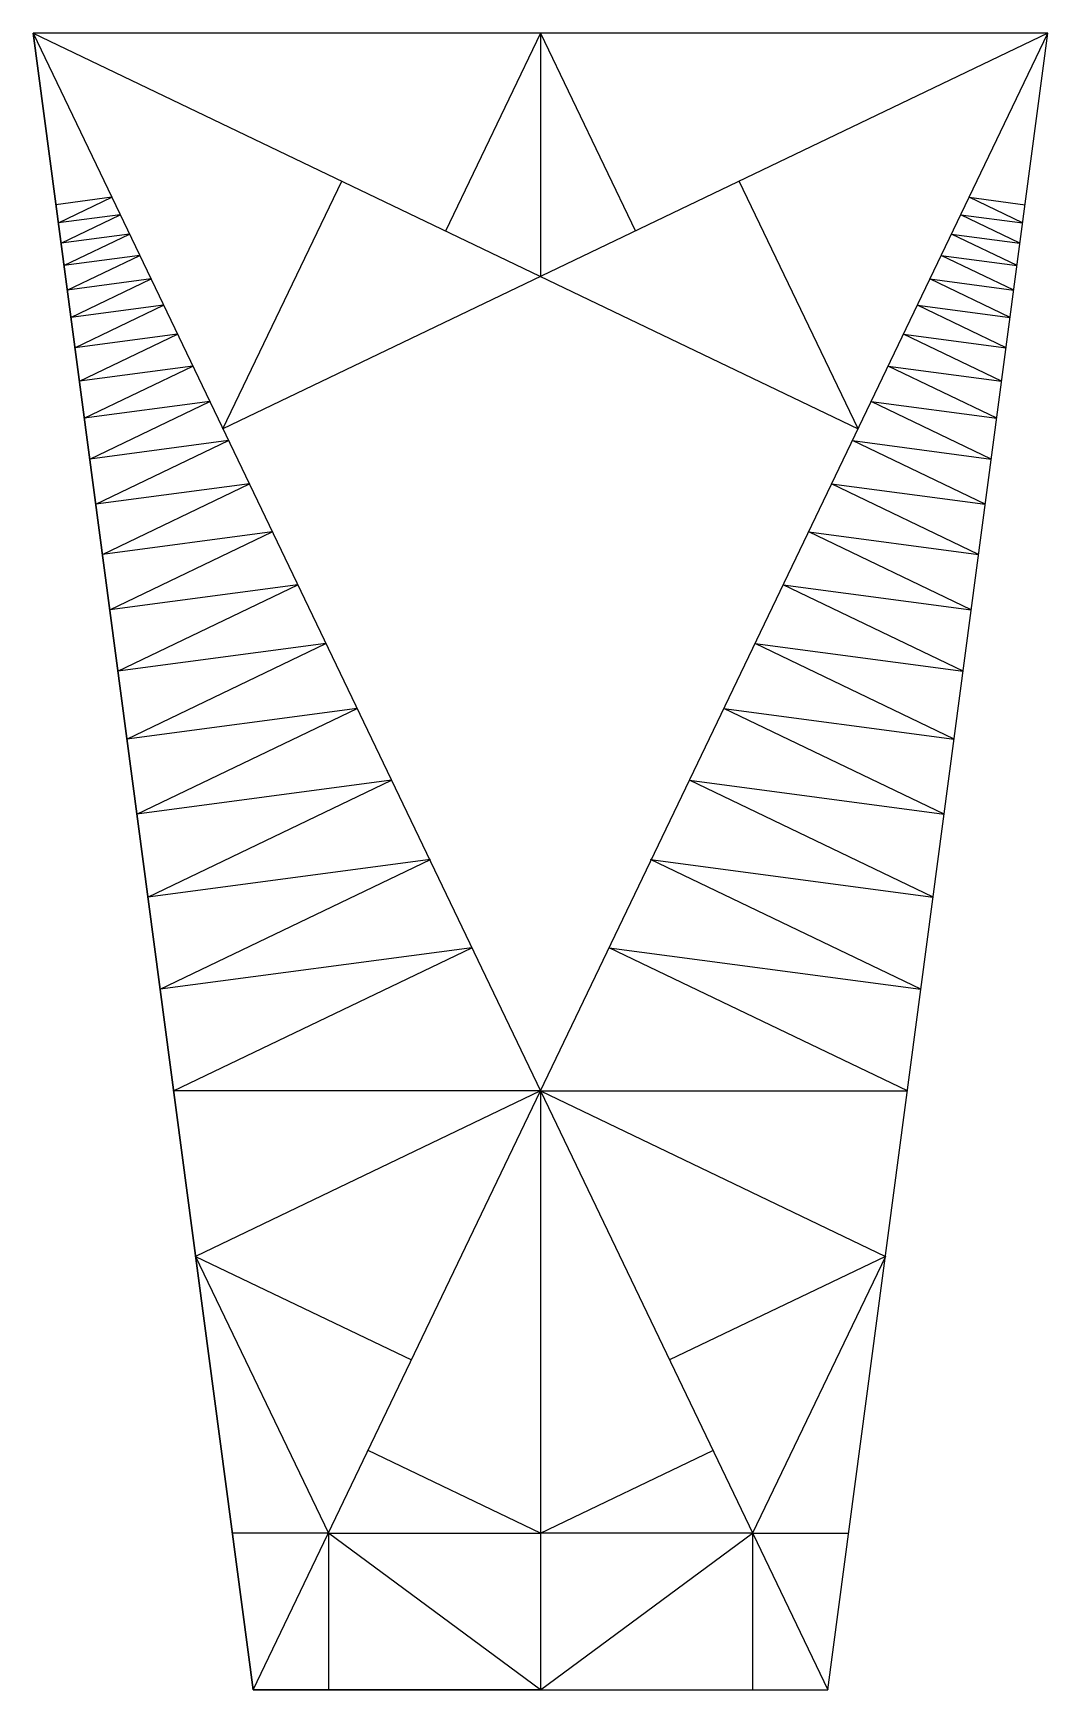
# Model space of a CAD drawing. Extents: x -28 to 28, y 0 to 91.5.
import ezdxf

# ---------------------------------------------------------------- set-up
doc = ezdxf.new("R2010")
doc.units = 0
doc.layers.add('MODELSKETCH_VISIBLE', color=7, linetype='CONTINUOUS')

msp = doc.modelspace()

# ---------------------------------------------------------------- linework, layer by layer
at = {"layer": 'MODELSKETCH_VISIBLE'}
for p, q in [((-28.018, 91.47), (15.864, 0)), ((-28.018, 91.47), (17.534, 69.617)), ((28.018, 91.47), (-28.018, 91.47)), ((-15.864, 0), (-28.018, 91.47)), ((-28.018, 91.47), (-15.864, 0)), ((28.018, 91.47), (-17.534, 69.617)), ((-15.864, 0), (28.018, 91.47)), ((0, 91.47), (-5.242, 80.543)), ((0, 91.47), (0, 78.029)), ((0, 91.47), (0, 78.029)), ((0, 91.47), (5.242, 80.543)), ((15.864, 0), (28.018, 91.47)), ((-17.534, 69.617), (-10.973, 83.293)), ((17.534, 69.617), (10.973, 83.293)), ((-23.672, 82.41), (-26.76, 81.999)), ((-26.626, 80.992), (-23.672, 82.41)), ((23.672, 82.41), (26.76, 81.999)), ((26.626, 80.992), (23.672, 82.41)), ((-23.209, 81.446), (-26.626, 80.992)), ((-26.478, 79.878), (-23.209, 81.446)), ((23.209, 81.446), (26.626, 80.992)), ((26.478, 79.878), (23.209, 81.446)), ((-22.698, 80.38), (-26.478, 79.878)), ((-26.314, 78.646), (-22.698, 80.38)), ((22.698, 80.38), (26.478, 79.878)), ((26.314, 78.646), (22.698, 80.38)), ((-22.132, 79.201), (-26.314, 78.646)), ((-26.133, 77.282), (-22.132, 79.201)), ((22.132, 79.201), (26.314, 78.646)), ((26.133, 77.282), (22.132, 79.201)), ((-21.507, 77.897), (-26.133, 77.282)), ((-25.933, 75.773), (-21.507, 77.897)), ((21.507, 77.897), (26.133, 77.282)), ((25.933, 75.773), (21.507, 77.897)), ((-20.814, 76.453), (-25.933, 75.773)), ((-25.711, 74.104), (-20.814, 76.453)), ((20.814, 76.453), (25.933, 75.773)), ((25.711, 74.104), (20.814, 76.453)), ((-20.048, 74.857), (-25.711, 74.104)), ((-25.465, 72.258), (-20.048, 74.857)), ((20.048, 74.857), (25.711, 74.104)), ((25.465, 72.258), (20.048, 74.857)), ((-19.201, 73.09), (-25.465, 72.258)), ((-25.194, 70.215), (-19.201, 73.09)), ((19.201, 73.09), (25.465, 72.258)), ((25.194, 70.215), (19.201, 73.09)), ((-18.263, 71.136), (-25.194, 70.215)), ((-24.894, 67.955), (-18.263, 71.136)), ((18.263, 71.136), (25.194, 70.215)), ((24.894, 67.955), (18.263, 71.136)), ((-17.226, 68.974), (-24.894, 67.955)), ((-24.561, 65.455), (-17.226, 68.974)), ((17.226, 68.974), (24.894, 67.955)), ((24.561, 65.455), (17.226, 68.974)), ((-16.078, 66.582), (-24.561, 65.455)), ((-24.194, 62.688), (-16.078, 66.582)), ((16.078, 66.582), (24.561, 65.455)), ((24.194, 62.688), (16.078, 66.582)), ((-14.809, 63.936), (-24.194, 62.688)), ((-23.787, 59.628), (-14.809, 63.936)), ((14.809, 63.936), (24.194, 62.688)), ((23.787, 59.628), (14.809, 63.936)), ((-13.404, 61.008), (-23.787, 59.628)), ((-23.337, 56.242), (-13.404, 61.008)), ((13.404, 61.008), (23.787, 59.628)), ((23.337, 56.242), (13.404, 61.008)), ((-11.85, 57.769), (-23.337, 56.242)), ((-22.84, 52.497), (-11.85, 57.769)), ((11.85, 57.769), (23.337, 56.242)), ((22.84, 52.497), (11.85, 57.769)), ((-10.131, 54.185), (-22.84, 52.497)), ((-22.289, 48.353), (-10.131, 54.185)), ((10.131, 54.185), (22.84, 52.497)), ((22.289, 48.353), (10.131, 54.185)), ((-8.229, 50.221), (-22.289, 48.353)), ((-21.68, 43.768), (-8.229, 50.221)), ((8.229, 50.221), (22.289, 48.353)), ((21.68, 43.768), (8.229, 50.221)), ((-6.077, 45.841), (-21.68, 43.768)), ((-21.004, 38.681), (-6.077, 45.841)), ((6.077, 45.841), (21.68, 43.768)), ((21.004, 38.681), (6.077, 45.841)), ((-3.79, 40.968), (-21.004, 38.681)), ((-20.258, 33.068), (-3.79, 40.968)), ((3.79, 40.968), (21.004, 38.681)), ((20.258, 33.068), (3.79, 40.968)), ((0, 33.068), (-20.258, 33.068)), ((0, 33.068), (-20.258, 33.068)), ((0, 33.068), (-19.044, 23.931)), ((0, 33.068), (-19.044, 23.931)), ((0, 33.068), (19.044, 23.931)), ((0, 33.068), (0, 0)), ((0, 33.068), (0, 0)), ((0, 33.068), (20.258, 33.068)), ((-19.044, 23.931), (-7.126, 18.214)), ((-19.044, 23.931), (-11.713, 8.651)), ((-19.044, 23.931), (-11.713, 8.651)), ((19.044, 23.931), (7.126, 18.214)), ((19.044, 23.931), (11.713, 8.651)), ((0, 8.651), (-9.522, 13.22)), ((0, 8.651), (9.522, 13.22)), ((-11.713, 8.651), (-17.014, 8.651)), ((-11.713, 8.651), (-11.713, 0)), ((-11.713, 8.651), (0, 8.651)), ((0, 0), (-11.713, 8.651)), ((11.713, 8.651), (0, 8.651)), ((0, 0), (11.713, 8.651)), ((11.713, 8.651), (11.713, 0)), ((11.713, 8.651), (17.014, 8.651)), ((-15.864, 0), (0, 0)), ((0, 0), (-15.864, 0)), ((0, 0), (15.864, 0))]:
    msp.add_line(p, q, dxfattribs=at)

doc.saveas('drawing.dxf')
